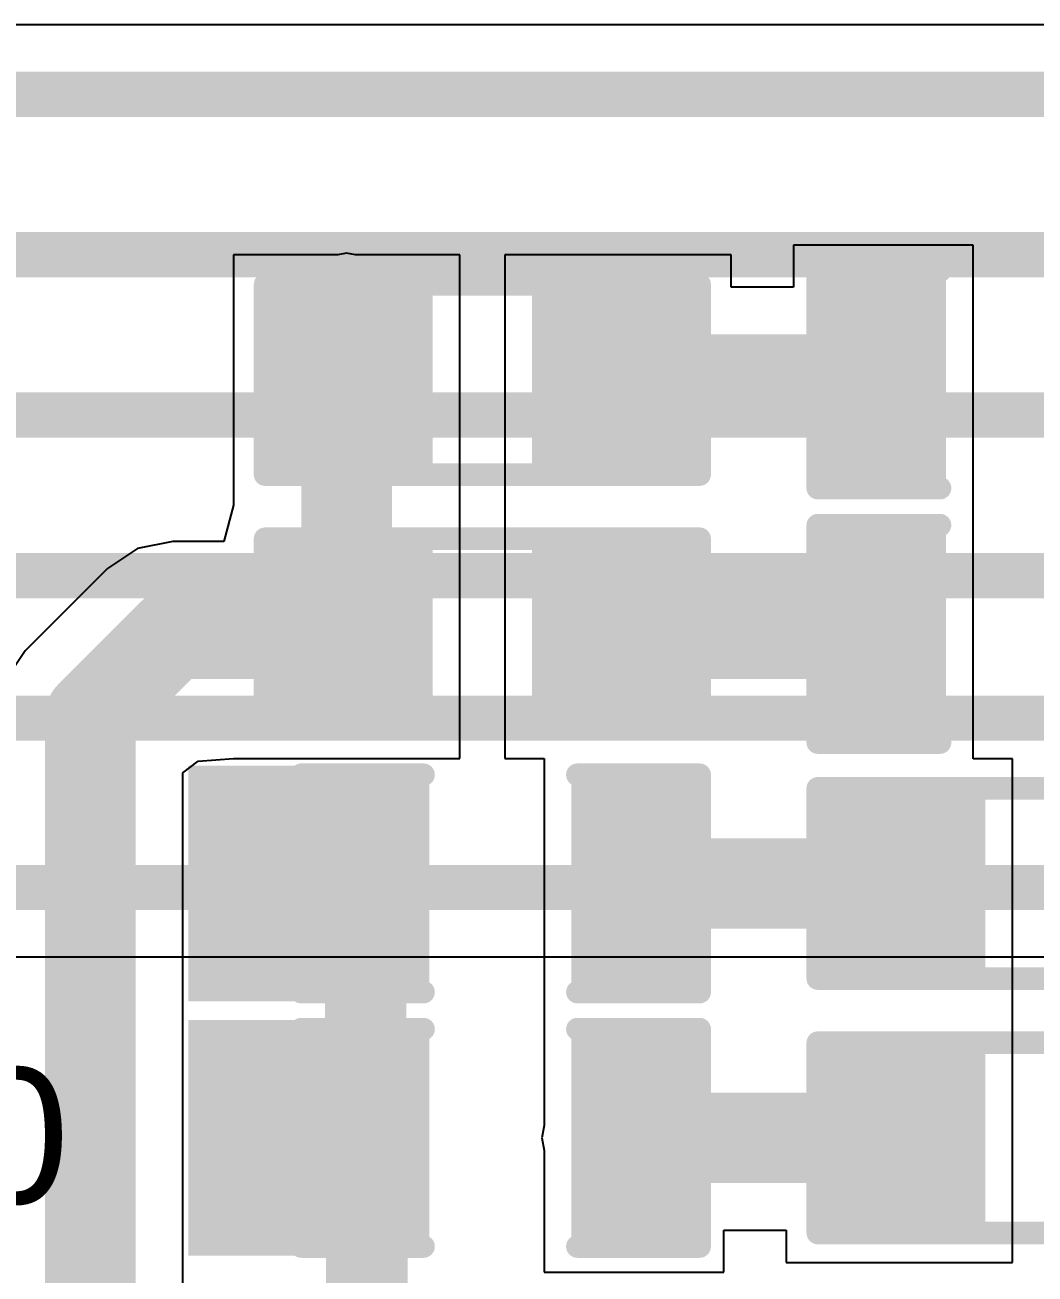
# Model space of a CAD drawing. Header units: inches. Extents: x -0.03 to 9.71, y 0.01 to 4.44.
# Drawn here: x 2.7925 to 3.0157, y 1.8536 to 2.1295 of the extents above; entities that cross this region are included whole.
import ezdxf

# ---------------------------------------------------------------- set-up
doc = ezdxf.new("R2010")
doc.units = ezdxf.units.IN
doc.header["$MEASUREMENT"] = 0
for name, color, linetype in [('Bottom Layer', 5, 'Continuous'), ('Top Layer', 1, 'Continuous'), ('Top Overlay', 2, 'Continuous'), ('Top Paste', 8, 'Continuous'), ('Top Solder', 216, 'Continuous')]:
    doc.layers.add(name, color=color, linetype=linetype)
doc.styles.add('Arial', font='', dxfattribs={"height": 0.2})
doc.styles.get('Arial').set_extended_font_data('Arial')

# ---------------------------------------------------------------- blocks, each defined once
blk = doc.blocks.new('R___0603_10')
at = {"layer": 'Top Layer'}
for points in [[(-0.015, 0.0175), (-0.015, -0.0175), (-0.045, -0.0175), (-0.045, 0.0175)], [(0.045, 0.0175), (0.045, -0.0175), (0.015, -0.0175), (0.015, 0.0175)]]:
    blk.add_hatch(color=1, dxfattribs=at).paths.add_polyline_path(points)
at = {"layer": 'Top Paste'}
for points in [[(-0.015, 0.0175), (-0.015, -0.0175), (-0.045, -0.0175), (-0.045, 0.0175)], [(0.045, 0.0175), (0.045, -0.0175), (0.015, -0.0175), (0.015, 0.0175)]]:
    blk.add_hatch(color=8, dxfattribs=at).paths.add_polyline_path(points)
at = {"layer": 'Top Solder'}
for points in [[(-0.011, 0.0215), (-0.011, -0.0215), (-0.049, -0.0215), (-0.049, 0.0215)], [(0.049, 0.0215), (0.049, -0.0215), (0.011, -0.0215), (0.011, 0.0215)]]:
    blk.add_hatch(color=216, dxfattribs=at).paths.add_polyline_path(points)
at = {"layer": 'Top Overlay'}
for points in [[(0.048, 0.021, 0.005, 0.005, 0), (-0.048, 0.021, 0.005, 0.005, 0)], [(-0.048, 0.021, 0.005, 0.005, 0), (-0.048, -0.021, 0.005, 0.005, 0)], [(0.048, 0.021, 0.005, 0.005, 0), (0.048, -0.021, 0.005, 0.005, 0)], [(0.048, -0.021, 0.005, 0.005, 0), (-0.048, -0.021, 0.005, 0.005, 0)]]:
    blk.add_lwpolyline(points, format="xyseb", dxfattribs=at)
for points in [[(-0.04925, 0.021, 0.0025, 0.0025, 1), (-0.04675, 0.021, 0.0025, 0.0025, 1)], [(-0.04925, 0.021, 0.0025, 0.0025, 1), (-0.04675, 0.021, 0.0025, 0.0025, 1)], [(0.04675, 0.021, 0.0025, 0.0025, 1), (0.04925, 0.021, 0.0025, 0.0025, 1)], [(0.04675, 0.021, 0.0025, 0.0025, 1), (0.04925, 0.021, 0.0025, 0.0025, 1)], [(-0.04925, -0.021, 0.0025, 0.0025, 1), (-0.04675, -0.021, 0.0025, 0.0025, 1)], [(-0.04925, -0.021, 0.0025, 0.0025, 1), (-0.04675, -0.021, 0.0025, 0.0025, 1)], [(0.04675, -0.021, 0.0025, 0.0025, 1), (0.04925, -0.021, 0.0025, 0.0025, 1)], [(0.04675, -0.021, 0.0025, 0.0025, 1), (0.04925, -0.021, 0.0025, 0.0025, 1)]]:
    blk.add_lwpolyline(points, format="xyseb", close=True, dxfattribs=at)
blk = doc.blocks.new('R___0603_11')
at = {"layer": 'Top Layer'}
for points in [[(-0.015, 0.0175), (-0.015, -0.0175), (-0.045, -0.0175), (-0.045, 0.0175)], [(0.045, 0.0175), (0.045, -0.0175), (0.015, -0.0175), (0.015, 0.0175)]]:
    blk.add_hatch(color=1, dxfattribs=at).paths.add_polyline_path(points)
at = {"layer": 'Top Paste'}
for points in [[(-0.015, 0.0175), (-0.015, -0.0175), (-0.045, -0.0175), (-0.045, 0.0175)], [(0.045, 0.0175), (0.045, -0.0175), (0.015, -0.0175), (0.015, 0.0175)]]:
    blk.add_hatch(color=8, dxfattribs=at).paths.add_polyline_path(points)
at = {"layer": 'Top Solder'}
for points in [[(-0.011, 0.0215), (-0.011, -0.0215), (-0.049, -0.0215), (-0.049, 0.0215)], [(0.049, 0.0215), (0.049, -0.0215), (0.011, -0.0215), (0.011, 0.0215)]]:
    blk.add_hatch(color=216, dxfattribs=at).paths.add_polyline_path(points)
at = {"layer": 'Top Overlay'}
for points in [[(0.048, 0.021, 0.005, 0.005, 0), (-0.048, 0.021, 0.005, 0.005, 0)], [(-0.048, 0.021, 0.005, 0.005, 0), (-0.048, -0.021, 0.005, 0.005, 0)], [(0.048, 0.021, 0.005, 0.005, 0), (0.048, -0.021, 0.005, 0.005, 0)], [(0.048, -0.021, 0.005, 0.005, 0), (-0.048, -0.021, 0.005, 0.005, 0)]]:
    blk.add_lwpolyline(points, format="xyseb", dxfattribs=at)
for points in [[(-0.04925, 0.021, 0.0025, 0.0025, 1), (-0.04675, 0.021, 0.0025, 0.0025, 1)], [(-0.04925, 0.021, 0.0025, 0.0025, 1), (-0.04675, 0.021, 0.0025, 0.0025, 1)], [(0.04675, 0.021, 0.0025, 0.0025, 1), (0.04925, 0.021, 0.0025, 0.0025, 1)], [(0.04675, 0.021, 0.0025, 0.0025, 1), (0.04925, 0.021, 0.0025, 0.0025, 1)], [(-0.04925, -0.021, 0.0025, 0.0025, 1), (-0.04675, -0.021, 0.0025, 0.0025, 1)], [(-0.04925, -0.021, 0.0025, 0.0025, 1), (-0.04675, -0.021, 0.0025, 0.0025, 1)], [(0.04675, -0.021, 0.0025, 0.0025, 1), (0.04925, -0.021, 0.0025, 0.0025, 1)], [(0.04675, -0.021, 0.0025, 0.0025, 1), (0.04925, -0.021, 0.0025, 0.0025, 1)]]:
    blk.add_lwpolyline(points, format="xyseb", close=True, dxfattribs=at)
blk = doc.blocks.new('R___0603_12')
at = {"layer": 'Top Layer'}
for points in [[(-0.015, 0.0175), (-0.015, -0.0175), (-0.045, -0.0175), (-0.045, 0.0175)], [(0.045, 0.0175), (0.045, -0.0175), (0.015, -0.0175), (0.015, 0.0175)]]:
    blk.add_hatch(color=1, dxfattribs=at).paths.add_polyline_path(points)
at = {"layer": 'Top Paste'}
for points in [[(-0.015, 0.0175), (-0.015, -0.0175), (-0.045, -0.0175), (-0.045, 0.0175)], [(0.045, 0.0175), (0.045, -0.0175), (0.015, -0.0175), (0.015, 0.0175)]]:
    blk.add_hatch(color=8, dxfattribs=at).paths.add_polyline_path(points)
at = {"layer": 'Top Solder'}
for points in [[(-0.011, 0.0215), (-0.011, -0.0215), (-0.049, -0.0215), (-0.049, 0.0215)], [(0.049, 0.0215), (0.049, -0.0215), (0.011, -0.0215), (0.011, 0.0215)]]:
    blk.add_hatch(color=216, dxfattribs=at).paths.add_polyline_path(points)
at = {"layer": 'Top Overlay'}
for points in [[(-0.048, 0.021, 0.005, 0.005, 0), (0.048, 0.021, 0.005, 0.005, 0)], [(-0.048, -0.021, 0.005, 0.005, 0), (-0.048, 0.021, 0.005, 0.005, 0)], [(0.048, -0.021, 0.005, 0.005, 0), (0.048, 0.021, 0.005, 0.005, 0)], [(-0.048, -0.021, 0.005, 0.005, 0), (0.048, -0.021, 0.005, 0.005, 0)]]:
    blk.add_lwpolyline(points, format="xyseb", dxfattribs=at)
for points in [[(-0.04925, 0.021, 0.0025, 0.0025, 1), (-0.04675, 0.021, 0.0025, 0.0025, 1)], [(-0.04925, 0.021, 0.0025, 0.0025, 1), (-0.04675, 0.021, 0.0025, 0.0025, 1)], [(0.04675, 0.021, 0.0025, 0.0025, 1), (0.04925, 0.021, 0.0025, 0.0025, 1)], [(0.04675, 0.021, 0.0025, 0.0025, 1), (0.04925, 0.021, 0.0025, 0.0025, 1)], [(-0.04925, -0.021, 0.0025, 0.0025, 1), (-0.04675, -0.021, 0.0025, 0.0025, 1)], [(-0.04925, -0.021, 0.0025, 0.0025, 1), (-0.04675, -0.021, 0.0025, 0.0025, 1)], [(0.04675, -0.021, 0.0025, 0.0025, 1), (0.04925, -0.021, 0.0025, 0.0025, 1)], [(0.04675, -0.021, 0.0025, 0.0025, 1), (0.04925, -0.021, 0.0025, 0.0025, 1)]]:
    blk.add_lwpolyline(points, format="xyseb", close=True, dxfattribs=at)
blk = doc.blocks.new('R___0603_13')
at = {"layer": 'Top Layer'}
for points in [[(-0.015, 0.0175), (-0.015, -0.0175), (-0.045, -0.0175), (-0.045, 0.0175)], [(0.045, 0.0175), (0.045, -0.0175), (0.015, -0.0175), (0.015, 0.0175)]]:
    blk.add_hatch(color=1, dxfattribs=at).paths.add_polyline_path(points)
at = {"layer": 'Top Paste'}
for points in [[(-0.015, 0.0175), (-0.015, -0.0175), (-0.045, -0.0175), (-0.045, 0.0175)], [(0.045, 0.0175), (0.045, -0.0175), (0.015, -0.0175), (0.015, 0.0175)]]:
    blk.add_hatch(color=8, dxfattribs=at).paths.add_polyline_path(points)
at = {"layer": 'Top Solder'}
for points in [[(-0.011, 0.0215), (-0.011, -0.0215), (-0.049, -0.0215), (-0.049, 0.0215)], [(0.049, 0.0215), (0.049, -0.0215), (0.011, -0.0215), (0.011, 0.0215)]]:
    blk.add_hatch(color=216, dxfattribs=at).paths.add_polyline_path(points)
at = {"layer": 'Top Overlay'}
for points in [[(-0.048, 0.021, 0.005, 0.005, 0), (0.048, 0.021, 0.005, 0.005, 0)], [(-0.048, -0.021, 0.005, 0.005, 0), (-0.048, 0.021, 0.005, 0.005, 0)], [(0.048, -0.021, 0.005, 0.005, 0), (0.048, 0.021, 0.005, 0.005, 0)], [(-0.048, -0.021, 0.005, 0.005, 0), (0.048, -0.021, 0.005, 0.005, 0)]]:
    blk.add_lwpolyline(points, format="xyseb", dxfattribs=at)
for points in [[(-0.04925, 0.021, 0.0025, 0.0025, 1), (-0.04675, 0.021, 0.0025, 0.0025, 1)], [(-0.04925, 0.021, 0.0025, 0.0025, 1), (-0.04675, 0.021, 0.0025, 0.0025, 1)], [(0.04675, 0.021, 0.0025, 0.0025, 1), (0.04925, 0.021, 0.0025, 0.0025, 1)], [(0.04675, 0.021, 0.0025, 0.0025, 1), (0.04925, 0.021, 0.0025, 0.0025, 1)], [(-0.04925, -0.021, 0.0025, 0.0025, 1), (-0.04675, -0.021, 0.0025, 0.0025, 1)], [(-0.04925, -0.021, 0.0025, 0.0025, 1), (-0.04675, -0.021, 0.0025, 0.0025, 1)], [(0.04675, -0.021, 0.0025, 0.0025, 1), (0.04925, -0.021, 0.0025, 0.0025, 1)], [(0.04675, -0.021, 0.0025, 0.0025, 1), (0.04925, -0.021, 0.0025, 0.0025, 1)]]:
    blk.add_lwpolyline(points, format="xyseb", close=True, dxfattribs=at)
blk = doc.blocks.new('LED_0603_91')
at = {"layer": 'Top Layer'}
for points in [[(-0.03937, 0.01969), (-0.01969, 0.01969), (-0.01969, -0.01969), (-0.03937, -0.01969)], [(0.01969, 0.01969), (0.03937, 0.01969), (0.03937, -0.01969), (0.01969, -0.01969)]]:
    blk.add_hatch(color=1, dxfattribs=at).paths.add_polyline_path(points)
at = {"layer": 'Top Overlay'}
blk.add_hatch(color=2, dxfattribs=at).paths.add_polyline_path([(0.044, -0.026), (0.069, -0.026), (0.069, 0.026), (0.044, 0.026)])
at = {"layer": 'Top Paste'}
for points in [[(-0.03937, 0.01969), (-0.01969, 0.01969), (-0.01969, -0.01969), (-0.03937, -0.01969)], [(0.01969, 0.01969), (0.03937, 0.01969), (0.03937, -0.01969), (0.01969, -0.01969)]]:
    blk.add_hatch(color=8, dxfattribs=at).paths.add_polyline_path(points)
at = {"layer": 'Top Solder'}
for points in [[(-0.04337, 0.02369), (-0.01569, 0.02369), (-0.01569, -0.02369), (-0.04337, -0.02369)], [(0.01569, 0.02369), (0.04337, 0.02369), (0.04337, -0.02369), (0.01569, -0.02369)]]:
    blk.add_hatch(color=216, dxfattribs=at).paths.add_polyline_path(points)
at = {"layer": 'Top Overlay'}
for points in [[(-0.044, 0.024, 0.005, 0.005, 0), (-0.017, 0.024, 0.005, 0.005, 0)], [(-0.044, -0.024, 0.005, 0.005, 0), (-0.044, 0.024, 0.005, 0.005, 0)], [(0.017, 0.024, 0.005, 0.005, 0), (0.044, 0.024, 0.005, 0.005, 0)], [(0.044, -0.024, 0.005, 0.005, 0), (0.044, 0.024, 0.005, 0.005, 0)], [(-0.044, -0.024, 0.005, 0.005, 0), (-0.017, -0.024, 0.005, 0.005, 0)], [(0.017, -0.024, 0.005, 0.005, 0), (0.044, -0.024, 0.005, 0.005, 0)]]:
    blk.add_lwpolyline(points, format="xyseb", dxfattribs=at)
for points in [[(-0.04525, 0.024, 0.0025, 0.0025, 1), (-0.04275, 0.024, 0.0025, 0.0025, 1)], [(-0.04525, 0.024, 0.0025, 0.0025, 1), (-0.04275, 0.024, 0.0025, 0.0025, 1)], [(-0.01825, 0.024, 0.0025, 0.0025, 1), (-0.01575, 0.024, 0.0025, 0.0025, 1)], [(0.01575, 0.024, 0.0025, 0.0025, 1), (0.01825, 0.024, 0.0025, 0.0025, 1)], [(0.04275, 0.024, 0.0025, 0.0025, 1), (0.04525, 0.024, 0.0025, 0.0025, 1)], [(0.04275, 0.024, 0.0025, 0.0025, 1), (0.04525, 0.024, 0.0025, 0.0025, 1)], [(-0.04525, -0.024, 0.0025, 0.0025, 1), (-0.04275, -0.024, 0.0025, 0.0025, 1)], [(-0.04525, -0.024, 0.0025, 0.0025, 1), (-0.04275, -0.024, 0.0025, 0.0025, 1)], [(-0.01825, -0.024, 0.0025, 0.0025, 1), (-0.01575, -0.024, 0.0025, 0.0025, 1)], [(0.01575, -0.024, 0.0025, 0.0025, 1), (0.01825, -0.024, 0.0025, 0.0025, 1)], [(0.04275, -0.024, 0.0025, 0.0025, 1), (0.04525, -0.024, 0.0025, 0.0025, 1)], [(0.04275, -0.024, 0.0025, 0.0025, 1), (0.04525, -0.024, 0.0025, 0.0025, 1)]]:
    blk.add_lwpolyline(points, format="xyseb", close=True, dxfattribs=at)
blk = doc.blocks.new('LED_0603_92')
at = {"layer": 'Top Layer'}
for points in [[(-0.03937, 0.01969), (-0.01969, 0.01969), (-0.01969, -0.01969), (-0.03937, -0.01969)], [(0.01969, 0.01969), (0.03937, 0.01969), (0.03937, -0.01969), (0.01969, -0.01969)]]:
    blk.add_hatch(color=1, dxfattribs=at).paths.add_polyline_path(points)
at = {"layer": 'Top Overlay'}
blk.add_hatch(color=2, dxfattribs=at).paths.add_polyline_path([(0.044, -0.026), (0.069, -0.026), (0.069, 0.026), (0.044, 0.026)])
at = {"layer": 'Top Paste'}
for points in [[(-0.03937, 0.01969), (-0.01969, 0.01969), (-0.01969, -0.01969), (-0.03937, -0.01969)], [(0.01969, 0.01969), (0.03937, 0.01969), (0.03937, -0.01969), (0.01969, -0.01969)]]:
    blk.add_hatch(color=8, dxfattribs=at).paths.add_polyline_path(points)
at = {"layer": 'Top Solder'}
for points in [[(-0.04337, 0.02369), (-0.01569, 0.02369), (-0.01569, -0.02369), (-0.04337, -0.02369)], [(0.01569, 0.02369), (0.04337, 0.02369), (0.04337, -0.02369), (0.01569, -0.02369)]]:
    blk.add_hatch(color=216, dxfattribs=at).paths.add_polyline_path(points)
at = {"layer": 'Top Overlay'}
for points in [[(-0.044, 0.024, 0.005, 0.005, 0), (-0.017, 0.024, 0.005, 0.005, 0)], [(-0.044, -0.024, 0.005, 0.005, 0), (-0.044, 0.024, 0.005, 0.005, 0)], [(0.017, 0.024, 0.005, 0.005, 0), (0.044, 0.024, 0.005, 0.005, 0)], [(0.044, -0.024, 0.005, 0.005, 0), (0.044, 0.024, 0.005, 0.005, 0)], [(-0.044, -0.024, 0.005, 0.005, 0), (-0.017, -0.024, 0.005, 0.005, 0)], [(0.017, -0.024, 0.005, 0.005, 0), (0.044, -0.024, 0.005, 0.005, 0)]]:
    blk.add_lwpolyline(points, format="xyseb", dxfattribs=at)
for points in [[(-0.04525, 0.024, 0.0025, 0.0025, 1), (-0.04275, 0.024, 0.0025, 0.0025, 1)], [(-0.04525, 0.024, 0.0025, 0.0025, 1), (-0.04275, 0.024, 0.0025, 0.0025, 1)], [(-0.01825, 0.024, 0.0025, 0.0025, 1), (-0.01575, 0.024, 0.0025, 0.0025, 1)], [(0.01575, 0.024, 0.0025, 0.0025, 1), (0.01825, 0.024, 0.0025, 0.0025, 1)], [(0.04275, 0.024, 0.0025, 0.0025, 1), (0.04525, 0.024, 0.0025, 0.0025, 1)], [(0.04275, 0.024, 0.0025, 0.0025, 1), (0.04525, 0.024, 0.0025, 0.0025, 1)], [(-0.04525, -0.024, 0.0025, 0.0025, 1), (-0.04275, -0.024, 0.0025, 0.0025, 1)], [(-0.04525, -0.024, 0.0025, 0.0025, 1), (-0.04275, -0.024, 0.0025, 0.0025, 1)], [(-0.01825, -0.024, 0.0025, 0.0025, 1), (-0.01575, -0.024, 0.0025, 0.0025, 1)], [(0.01575, -0.024, 0.0025, 0.0025, 1), (0.01825, -0.024, 0.0025, 0.0025, 1)], [(0.04275, -0.024, 0.0025, 0.0025, 1), (0.04525, -0.024, 0.0025, 0.0025, 1)], [(0.04275, -0.024, 0.0025, 0.0025, 1), (0.04525, -0.024, 0.0025, 0.0025, 1)]]:
    blk.add_lwpolyline(points, format="xyseb", close=True, dxfattribs=at)
blk = doc.blocks.new('LED_0603_93')
at = {"layer": 'Top Layer'}
for points in [[(-0.03937, 0.01969), (-0.01969, 0.01969), (-0.01969, -0.01969), (-0.03937, -0.01969)], [(0.01969, 0.01969), (0.03937, 0.01969), (0.03937, -0.01969), (0.01969, -0.01969)]]:
    blk.add_hatch(color=1, dxfattribs=at).paths.add_polyline_path(points)
at = {"layer": 'Top Overlay'}
blk.add_hatch(color=2, dxfattribs=at).paths.add_polyline_path([(0.044, -0.026), (0.069, -0.026), (0.069, 0.026), (0.044, 0.026)])
at = {"layer": 'Top Paste'}
for points in [[(-0.03937, 0.01969), (-0.01969, 0.01969), (-0.01969, -0.01969), (-0.03937, -0.01969)], [(0.01969, 0.01969), (0.03937, 0.01969), (0.03937, -0.01969), (0.01969, -0.01969)]]:
    blk.add_hatch(color=8, dxfattribs=at).paths.add_polyline_path(points)
at = {"layer": 'Top Solder'}
for points in [[(-0.04337, 0.02369), (-0.01569, 0.02369), (-0.01569, -0.02369), (-0.04337, -0.02369)], [(0.01569, 0.02369), (0.04337, 0.02369), (0.04337, -0.02369), (0.01569, -0.02369)]]:
    blk.add_hatch(color=216, dxfattribs=at).paths.add_polyline_path(points)
at = {"layer": 'Top Overlay'}
for points in [[(-0.017, 0.024, 0.005, 0.005, 0), (-0.044, 0.024, 0.005, 0.005, 0)], [(-0.044, 0.024, 0.005, 0.005, 0), (-0.044, -0.024, 0.005, 0.005, 0)], [(0.044, 0.024, 0.005, 0.005, 0), (0.017, 0.024, 0.005, 0.005, 0)], [(0.044, 0.024, 0.005, 0.005, 0), (0.044, -0.024, 0.005, 0.005, 0)], [(-0.017, -0.024, 0.005, 0.005, 0), (-0.044, -0.024, 0.005, 0.005, 0)], [(0.044, -0.024, 0.005, 0.005, 0), (0.017, -0.024, 0.005, 0.005, 0)]]:
    blk.add_lwpolyline(points, format="xyseb", dxfattribs=at)
for points in [[(-0.04525, 0.024, 0.0025, 0.0025, 1), (-0.04275, 0.024, 0.0025, 0.0025, 1)], [(-0.04525, 0.024, 0.0025, 0.0025, 1), (-0.04275, 0.024, 0.0025, 0.0025, 1)], [(-0.01825, 0.024, 0.0025, 0.0025, 1), (-0.01575, 0.024, 0.0025, 0.0025, 1)], [(0.01575, 0.024, 0.0025, 0.0025, 1), (0.01825, 0.024, 0.0025, 0.0025, 1)], [(0.04275, 0.024, 0.0025, 0.0025, 1), (0.04525, 0.024, 0.0025, 0.0025, 1)], [(0.04275, 0.024, 0.0025, 0.0025, 1), (0.04525, 0.024, 0.0025, 0.0025, 1)], [(-0.04525, -0.024, 0.0025, 0.0025, 1), (-0.04275, -0.024, 0.0025, 0.0025, 1)], [(-0.04525, -0.024, 0.0025, 0.0025, 1), (-0.04275, -0.024, 0.0025, 0.0025, 1)], [(-0.01825, -0.024, 0.0025, 0.0025, 1), (-0.01575, -0.024, 0.0025, 0.0025, 1)], [(0.01575, -0.024, 0.0025, 0.0025, 1), (0.01825, -0.024, 0.0025, 0.0025, 1)], [(0.04275, -0.024, 0.0025, 0.0025, 1), (0.04525, -0.024, 0.0025, 0.0025, 1)], [(0.04275, -0.024, 0.0025, 0.0025, 1), (0.04525, -0.024, 0.0025, 0.0025, 1)]]:
    blk.add_lwpolyline(points, format="xyseb", close=True, dxfattribs=at)
blk = doc.blocks.new('LED_0603_94')
at = {"layer": 'Top Layer'}
for points in [[(-0.03937, 0.01969), (-0.01969, 0.01969), (-0.01969, -0.01969), (-0.03937, -0.01969)], [(0.01969, 0.01969), (0.03937, 0.01969), (0.03937, -0.01969), (0.01969, -0.01969)]]:
    blk.add_hatch(color=1, dxfattribs=at).paths.add_polyline_path(points)
at = {"layer": 'Top Overlay'}
blk.add_hatch(color=2, dxfattribs=at).paths.add_polyline_path([(0.044, -0.026), (0.069, -0.026), (0.069, 0.026), (0.044, 0.026)])
at = {"layer": 'Top Paste'}
for points in [[(-0.03937, 0.01969), (-0.01969, 0.01969), (-0.01969, -0.01969), (-0.03937, -0.01969)], [(0.01969, 0.01969), (0.03937, 0.01969), (0.03937, -0.01969), (0.01969, -0.01969)]]:
    blk.add_hatch(color=8, dxfattribs=at).paths.add_polyline_path(points)
at = {"layer": 'Top Solder'}
for points in [[(-0.04337, 0.02369), (-0.01569, 0.02369), (-0.01569, -0.02369), (-0.04337, -0.02369)], [(0.01569, 0.02369), (0.04337, 0.02369), (0.04337, -0.02369), (0.01569, -0.02369)]]:
    blk.add_hatch(color=216, dxfattribs=at).paths.add_polyline_path(points)
at = {"layer": 'Top Overlay'}
for points in [[(-0.017, 0.024, 0.005, 0.005, 0), (-0.044, 0.024, 0.005, 0.005, 0)], [(-0.044, 0.024, 0.005, 0.005, 0), (-0.044, -0.024, 0.005, 0.005, 0)], [(0.044, 0.024, 0.005, 0.005, 0), (0.017, 0.024, 0.005, 0.005, 0)], [(0.044, 0.024, 0.005, 0.005, 0), (0.044, -0.024, 0.005, 0.005, 0)], [(-0.017, -0.024, 0.005, 0.005, 0), (-0.044, -0.024, 0.005, 0.005, 0)], [(0.044, -0.024, 0.005, 0.005, 0), (0.017, -0.024, 0.005, 0.005, 0)]]:
    blk.add_lwpolyline(points, format="xyseb", dxfattribs=at)
for points in [[(-0.04525, 0.024, 0.0025, 0.0025, 1), (-0.04275, 0.024, 0.0025, 0.0025, 1)], [(-0.04525, 0.024, 0.0025, 0.0025, 1), (-0.04275, 0.024, 0.0025, 0.0025, 1)], [(-0.01825, 0.024, 0.0025, 0.0025, 1), (-0.01575, 0.024, 0.0025, 0.0025, 1)], [(0.01575, 0.024, 0.0025, 0.0025, 1), (0.01825, 0.024, 0.0025, 0.0025, 1)], [(0.04275, 0.024, 0.0025, 0.0025, 1), (0.04525, 0.024, 0.0025, 0.0025, 1)], [(0.04275, 0.024, 0.0025, 0.0025, 1), (0.04525, 0.024, 0.0025, 0.0025, 1)], [(-0.04525, -0.024, 0.0025, 0.0025, 1), (-0.04275, -0.024, 0.0025, 0.0025, 1)], [(-0.04525, -0.024, 0.0025, 0.0025, 1), (-0.04275, -0.024, 0.0025, 0.0025, 1)], [(-0.01825, -0.024, 0.0025, 0.0025, 1), (-0.01575, -0.024, 0.0025, 0.0025, 1)], [(0.01575, -0.024, 0.0025, 0.0025, 1), (0.01825, -0.024, 0.0025, 0.0025, 1)], [(0.04275, -0.024, 0.0025, 0.0025, 1), (0.04525, -0.024, 0.0025, 0.0025, 1)], [(0.04275, -0.024, 0.0025, 0.0025, 1), (0.04525, -0.024, 0.0025, 0.0025, 1)]]:
    blk.add_lwpolyline(points, format="xyseb", close=True, dxfattribs=at)

msp = doc.modelspace()

# ---------------------------------------------------------------- linework, layer by layer
at = {"layer": 'Bottom Layer'}
for p, q in [((3.53405, 2.12947), (2.36516, 2.12947)), ((2.52729, 1.92368), (3.69547, 1.92368))]:
    msp.add_line(p, q, dxfattribs=at)
for points in [[(2.34961, 2.11417, 0.01, 0.01, 0), (3.54961, 2.11417, 0.01, 0.01, 0)], [(2.3811, 2.07874, 0.01, 0.01, 0), (3.5811, 2.07874, 0.01, 0.01, 0)], [(2.4126, 2.04331, 0.01, 0.01, 0), (3.6126, 2.04331, 0.01, 0.01, 0)], [(2.44409, 2.00787, 0.01, 0.01, 0), (3.64409, 2.00787, 0.01, 0.01, 0)], [(2.47953, 1.97638, 0.01, 0.01, 0), (3.67953, 1.97638, 0.01, 0.01, 0)], [(1.5748, 1.93898, 0.01, 0.01, 0), (3.71102, 1.93898, 0.01, 0.01, 0)]]:
    msp.add_lwpolyline(points, format="xyseb", dxfattribs=at)
at = {"layer": 'Top Layer'}
for p, q in [((3.00202, 2.08087), (2.96234, 2.08087)), ((2.96234, 2.08087), (2.96234, 2.07157)), ((3.00202, 2.0215), (3.00202, 2.08087)), ((2.86163, 2.07868), (2.8386, 2.07868)), ((2.8386, 2.07868), (2.8386, 2.02368)), ((2.8636, 2.07907), (2.86163, 2.07868)), ((2.86557, 2.07868), (2.8636, 2.07907)), ((2.8886, 2.07868), (2.86557, 2.07868)), ((2.8886, 2.02368), (2.8886, 2.07868)), ((2.9486, 2.07868), (2.8986, 2.07868)), ((2.8986, 2.07868), (2.8986, 2.02368)), ((2.9486, 2.07157), (2.9486, 2.07868)), ((2.96234, 2.07157), (2.9486, 2.07157)), ((2.8386, 2.02339), (2.83645, 2.01539)), ((2.8386, 2.02368), (2.8386, 2.02368)), ((2.8386, 2.02368), (2.8386, 2.02339)), ((2.8886, 2.0225), (2.8886, 2.02368)), ((2.8886, 2.02368), (2.8886, 2.02368)), ((2.8886, 1.9675), (2.8886, 2.0225)), ((2.8886, 2.0225), (2.8886, 2.0225)), ((2.8986, 2.02368), (2.8986, 2.02368)), ((2.8986, 2.02368), (2.8986, 2.0225)), ((2.8986, 2.0225), (2.8986, 2.0225)), ((2.8986, 2.0225), (2.8986, 1.9675)), ((3.00202, 1.96738), (3.00202, 2.0215)), ((2.81738, 2.01384), (2.81076, 2.00942)), ((2.82518, 2.01539), (2.81738, 2.01384)), ((2.83645, 2.01539), (2.82518, 2.01539)), ((2.81076, 2.00942), (2.79258, 1.99124)), ((2.81076, 2.00942), (2.81076, 2.00942)), ((2.79258, 1.99124), (2.78816, 1.98463)), ((2.82739, 1.96434), (2.83084, 1.96691)), ((2.83084, 1.96691), (2.8386, 1.9675)), ((2.8386, 1.9675), (2.8386, 1.9675)), ((2.8386, 1.9675), (2.8886, 1.9675)), ((2.8986, 1.9675), (2.90728, 1.9675)), ((2.90728, 1.9675), (2.90728, 1.9102)), ((3.01071, 1.96738), (3.00202, 1.96738)), ((3.01071, 1.91238), (3.01071, 1.96738)), ((2.82739, 1.72035), (2.82739, 1.96434)), ((3.01071, 1.9112), (3.01071, 1.91238)), ((3.01071, 1.91238), (3.01071, 1.91238)), ((2.90728, 1.9102), (2.90728, 1.88646)), ((3.01071, 1.8562), (3.01071, 1.9112)), ((3.01071, 1.9112), (3.01071, 1.9112)), ((2.90728, 1.88646), (2.90673, 1.8837)), ((2.90673, 1.8837), (2.90728, 1.88094)), ((2.90728, 1.88094), (2.90728, 1.85402)), ((2.94697, 1.85402), (2.94697, 1.86331)), ((2.94697, 1.86331), (2.96071, 1.86331)), ((2.96071, 1.86331), (2.96071, 1.8562)), ((2.90728, 1.85402), (2.94697, 1.85402)), ((2.96071, 1.8562), (3.01071, 1.8562))]:
    msp.add_line(p, q, dxfattribs=at)
for points in [[(2.8636, 2.05118, 0.02, 0.02, 0), (2.8636, 2.05868, 0.02, 0.02, 0)], [(2.8636, 2, 0.02, 0.02, 0), (2.8636, 2.05118, 0.02, 0.02, 0)], [(2.9236, 2.05118, 0.02, 0.02, 0), (2.98032, 2.05118, 0.02, 0.02, 0)], [(2.807, 1.97682, 0.02, 0.02, 0), (2.82518, 1.995, 0.02, 0.02, 0)], [(2.82518, 1.995, 0.02, 0.02, 0), (2.8636, 1.995, 0.02, 0.02, 0)], [(2.9236, 1.995, 0.02, 0.02, 0), (2.98004, 1.995, 0.02, 0.02, 0)], [(2.807, 1.7119, 0.02, 0.02, 0), (2.807, 1.97682, 0.02, 0.02, 0)], [(2.92872, 1.93988, 0.02, 0.02, 0), (2.98224, 1.93988, 0.02, 0.02, 0)], [(2.86791, 1.92412, 0.018, 0.018, 0), (2.86791, 1.9302, 0.018, 0.018, 0)], [(2.86782, 1.92403, 0.018, 0.018, 0), (2.86791, 1.92412, 0.018, 0.018, 0)], [(2.86782, 1.8837, 0.018, 0.018, 0), (2.86782, 1.92403, 0.018, 0.018, 0)], [(2.86807, 1.8367, 0.018, 0.018, 0), (2.86807, 1.8837, 0.018, 0.018, 0)], [(2.92713, 1.8837, 0.02, 0.02, 0), (2.98571, 1.8837, 0.02, 0.02, 0)]]:
    msp.add_lwpolyline(points, format="xyseb", dxfattribs=at)
for points in [[(2.8586, 2.05868, 0.01, 0.01, 1), (2.8686, 2.05868, 0.01, 0.01, 1)], [(2.8586, 2.05118, 0.01, 0.01, 1), (2.8686, 2.05118, 0.01, 0.01, 1)], [(2.8586, 2.05118, 0.01, 0.01, 1), (2.8686, 2.05118, 0.01, 0.01, 1)], [(2.9186, 2.05118, 0.01, 0.01, 1), (2.9286, 2.05118, 0.01, 0.01, 1)], [(2.97532, 2.05118, 0.01, 0.01, 1), (2.98532, 2.05118, 0.01, 0.01, 1)], [(2.8586, 2, 0.01, 0.01, 1), (2.8686, 2, 0.01, 0.01, 1)], [(2.82018, 1.995, 0.01, 0.01, 1), (2.83018, 1.995, 0.01, 0.01, 1)], [(2.82018, 1.995, 0.01, 0.01, 1), (2.83018, 1.995, 0.01, 0.01, 1)], [(2.8586, 1.995, 0.01, 0.01, 1), (2.8686, 1.995, 0.01, 0.01, 1)], [(2.9186, 1.995, 0.01, 0.01, 1), (2.9286, 1.995, 0.01, 0.01, 1)], [(2.97504, 1.995, 0.01, 0.01, 1), (2.98504, 1.995, 0.01, 0.01, 1)], [(2.802, 1.97682, 0.01, 0.01, 1), (2.812, 1.97682, 0.01, 0.01, 1)], [(2.802, 1.97682, 0.01, 0.01, 1), (2.812, 1.97682, 0.01, 0.01, 1)], [(2.92372, 1.93988, 0.01, 0.01, 1), (2.93372, 1.93988, 0.01, 0.01, 1)], [(2.97724, 1.93988, 0.01, 0.01, 1), (2.98724, 1.93988, 0.01, 0.01, 1)], [(2.86341, 1.9302, 0.009, 0.009, 1), (2.87241, 1.9302, 0.009, 0.009, 1)], [(2.86332, 1.92403, 0.009, 0.009, 1), (2.87232, 1.92403, 0.009, 0.009, 1)], [(2.86332, 1.92403, 0.009, 0.009, 1), (2.87232, 1.92403, 0.009, 0.009, 1)], [(2.86341, 1.92412, 0.009, 0.009, 1), (2.87241, 1.92412, 0.009, 0.009, 1)], [(2.86341, 1.92412, 0.009, 0.009, 1), (2.87241, 1.92412, 0.009, 0.009, 1)], [(2.86332, 1.8837, 0.009, 0.009, 1), (2.87232, 1.8837, 0.009, 0.009, 1)], [(2.86357, 1.8837, 0.009, 0.009, 1), (2.87257, 1.8837, 0.009, 0.009, 1)], [(2.92213, 1.8837, 0.01, 0.01, 1), (2.93213, 1.8837, 0.01, 0.01, 1)], [(2.98071, 1.8837, 0.01, 0.01, 1), (2.99071, 1.8837, 0.01, 0.01, 1)]]:
    msp.add_lwpolyline(points, format="xyseb", close=True, dxfattribs=at)

# ---------------------------------------------------------------- block references
for name, p in [('LED_0603_92', (3.01171, 2.05118)), ('LED_0603_91', (3.01171, 1.995)), ('R___0603_13', (3.01571, 1.93988)), ('R___0603_12', (3.01571, 1.8837))]:
    msp.add_blockref(name, p)
at = {"rotation": 180}
for name, p in [('R___0603_11', (2.8936, 2.05118)), ('R___0603_10', (2.8936, 1.995)), ('LED_0603_94', (2.8976, 1.93988)), ('LED_0603_93', (2.8976, 1.8837))]:
    msp.add_blockref(name, p, dxfattribs=at)

# ---------------------------------------------------------------- texts
at = {"layer": 'Top Overlay', "style": 'Arial'}
msp.add_text('LED10', height=0.03, dxfattribs=at).set_placement((2.67421, 1.86919))

doc.saveas('drawing.dxf')
